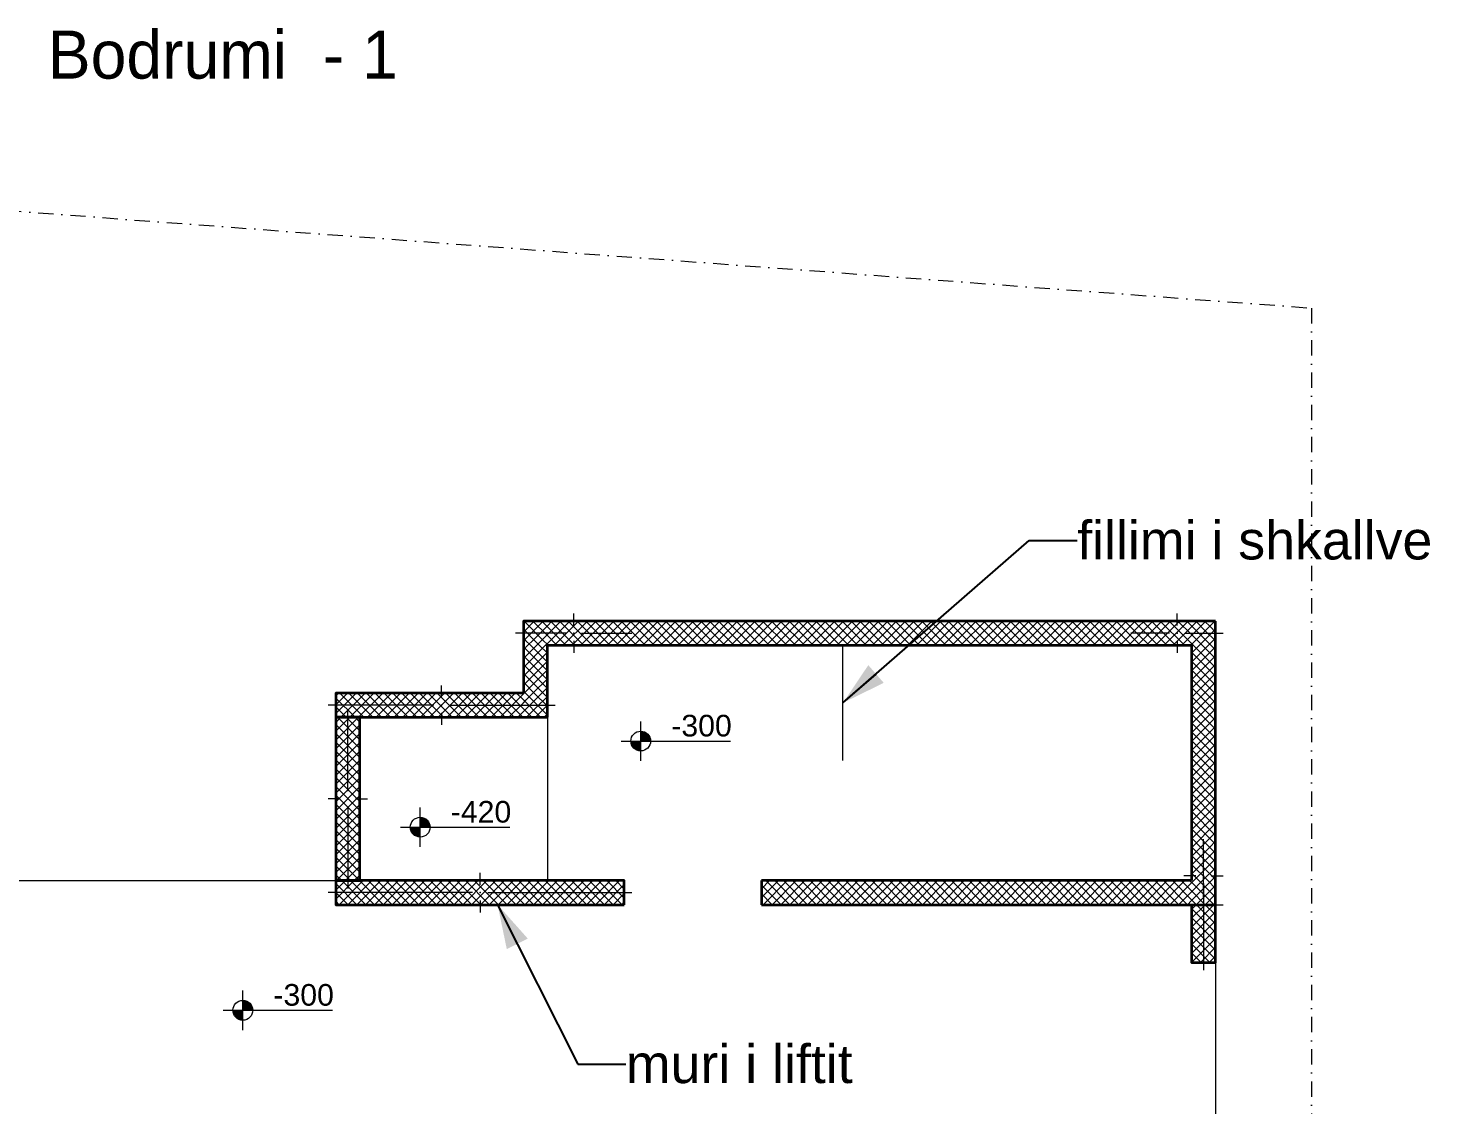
# Model space of a CAD drawing. Header units: millimetres. Extents: x -1862870 to -1834474, y -2748569 to -2679967.
# Drawn here: x -1851398 to -1836815, y -2691172 to -2679967 of the extents above; entities that cross this region are included whole.
import ezdxf

# ---------------------------------------------------------------- set-up
doc = ezdxf.new("R2010")
doc.units = ezdxf.units.MM
doc.header["$MEASUREMENT"] = 0
doc.linetypes.add('Dot & Dashed', pattern=[335.138881, 158.75, -88.194444, 0, -88.194437])
for name, color, linetype, lineweight in [('01. Tabela e dimensionimit_Pen_No__20', 1, 'Continuous', 0), ('A - Muret_Pen_No__101', 252, 'Continuous', 13), ('A - Muret_Pen_No__22', 8, 'Continuous', 35), ('A - Parcela_Pen_No__20', 1, 'Continuous', 0), ('A - Shtyllat_Pen_No__101', 252, 'Continuous', 13), ('A - Shtyllat_Pen_No__22', 8, 'Continuous', 35), ('Annotation - Label_Pen_No__2', 8, 'Continuous', 15), ('Annotation - Label_Pen_No__20', 1, 'Continuous', 0), ('Drawing & Figure_Pen_No__20', 1, 'Continuous', 0)]:
    doc.layers.add(name, color=color, linetype=linetype, lineweight=lineweight)
for name, color, linetype in [('A - Kuotat', 7, 'Continuous'), ('A - Muret', 7, 'Continuous'), ('A - Shtyllat', 7, 'Continuous')]:
    doc.layers.add(name, color=color, linetype=linetype)
doc.layers.add('A - Kuotat_Pen_No__176', color=7, linetype='Continuous', lineweight=15, true_color=0x93a0c6)
doc.layers.add('Drawing & Figure_Pen_No__81', color=7, linetype='Continuous', lineweight=20, true_color=0x6a6a6a)
doc.styles.add('GENERATED_STYLE_1', font='GOTHIC.TTF')
doc.styles.add('GENERATED_STYLE_2', font='arial.ttf')
doc.dimstyles.new('GENERATED_STYLE__1', dxfattribs={"dimtxt": 0.18, "dimasz": 456, "dimexe": 0.18, "dimexo": 0.0625, "dimgap": 0, "dimtad": 0, "dimtih": 1, "dimtoh": 1, "dimdec": 4, "dimzin": 0, "dimdsep": 46, "dimcen": 0.09, "dimadec": 0, "dimazin": 0, "dimtfac": 1, "dimtdec": 4, "dimtmove": 0, "dimatfit": 3, "dimldrblk": 'ARROWHEAD_5', "dimfxl": 0, "dimtolj": 1, "dimtzin": 0, "dimarcsym": 0})
pattern_1 = [(45, (-3432101.99, -2046631.03), (-45.961939, 45.961939), []), (135, (-3432101.99, -2046631.03), (45.961939, 45.961939), [])]

# ---------------------------------------------------------------- blocks, each defined once
blk = doc.blocks.new('Wall_1', base_point=(-1839046, -2686388))
at = {"layer": 'A - Muret_Pen_No__101', "linetype": 'Continuous', "lineweight": 13}
h = blk.add_hatch(dxfattribs=at)
h.set_pattern_fill('Concrete_Block', color=252, style=0, pattern_type=2)
h.set_pattern_definition(pattern_1)
h.paths.add_polyline_path([(-1839846, -2686138), (-1845196, -2686138), (-1845196, -2686388), (-1839846, -2686388)])
at = {"layer": 'A - Muret_Pen_No__22', "color": 8, "linetype": 'Continuous', "lineweight": 35, "flags": 128}
for points in [[(-1839846, -2686138), (-1845196, -2686138)], [(-1845196, -2686388), (-1839846, -2686388)]]:
    blk.add_lwpolyline(points, dxfattribs=at)
blk = doc.blocks.new('Wall_3', base_point=(-1843769, -2688838))
at = {"layer": 'A - Muret_Pen_No__101', "linetype": 'Continuous', "lineweight": 13}
h = blk.add_hatch(dxfattribs=at)
h.set_pattern_fill('Concrete_Block', color=252, style=0, pattern_type=2)
h.set_pattern_definition(pattern_1)
h.paths.add_polyline_path([(-1843769, -2689088), (-1839296, -2689088), (-1839296, -2688838), (-1843769, -2688838)])
at = {"layer": 'A - Muret_Pen_No__22', "color": 8, "linetype": 'Continuous', "lineweight": 35, "flags": 128}
for points in [[(-1839296, -2688838), (-1843769, -2688838)], [(-1843769, -2688838), (-1843769, -2689088)], [(-1843769, -2689088), (-1839296, -2689088)]]:
    blk.add_lwpolyline(points, dxfattribs=at)
blk = doc.blocks.new('Wall_4', base_point=(-1845996, -2687138))
at = {"layer": 'A - Muret_Pen_No__101', "linetype": 'Continuous', "lineweight": 13}
h = blk.add_hatch(dxfattribs=at)
h.set_pattern_fill('Concrete_Block', color=252, style=0, pattern_type=2)
h.set_pattern_definition(pattern_1)
h.paths.add_polyline_path([(-1846246, -2686338), (-1846246, -2686888), (-1845996, -2686888), (-1845996, -2686388), (-1846246, -2686388), (-1846246, -2686338)])
at = {"layer": 'A - Muret_Pen_No__22', "color": 8, "linetype": 'Continuous', "lineweight": 35, "flags": 128}
for points in [[(-1846246, -2686338), (-1846246, -2686338)], [(-1846246, -2686338), (-1846246, -2686888)], [(-1845996, -2686888), (-1845996, -2686388)]]:
    blk.add_lwpolyline(points, dxfattribs=at)
blk = doc.blocks.new('Wall_5', base_point=(-1839046, -2688488))
at = {"layer": 'A - Muret_Pen_No__101', "linetype": 'Continuous', "lineweight": 13}
h = blk.add_hatch(dxfattribs=at)
h.set_pattern_fill('Concrete_Block', color=252, style=0, pattern_type=2)
h.set_pattern_definition(pattern_1)
h.paths.add_polyline_path([(-1839296, -2686388), (-1839296, -2688488), (-1839046, -2688488), (-1839046, -2686388)])
at = {"layer": 'A - Muret_Pen_No__22', "color": 8, "linetype": 'Continuous', "lineweight": 35, "flags": 128}
for points in [[(-1839296, -2686388), (-1839296, -2688488)], [(-1839046, -2688488), (-1839046, -2686388)]]:
    blk.add_lwpolyline(points, dxfattribs=at)
blk = doc.blocks.new('Column_3', base_point=(-1839171, -2688788))
at = {"layer": 'A - Shtyllat_Pen_No__101', "linetype": 'Continuous', "lineweight": 13}
h = blk.add_hatch(dxfattribs=at)
h.set_pattern_fill('Concrete_Block', color=252, style=0, pattern_type=2)
h.set_pattern_definition(pattern_1)
h.paths.add_polyline_path([(-1839296, -2688488), (-1839296, -2688838), (-1839046, -2688838), (-1839046, -2688488)])
h = blk.add_hatch(dxfattribs=at)
h.set_pattern_fill('Concrete_Block', color=252, style=0, pattern_type=2)
h.set_pattern_definition(pattern_1)
h.paths.add_polyline_path([(-1839046, -2688838), (-1839296, -2688838), (-1839296, -2689088), (-1839046, -2689088)])
at = {"layer": 'A - Shtyllat_Pen_No__101', "color": 252, "linetype": 'Continuous', "lineweight": 13}
for p, q in [((-1839171, -2688708), (-1839171, -2688408)), ((-1839251, -2688788), (-1839376, -2688788)), ((-1839091, -2688788), (-1838966, -2688788)), ((-1839171, -2688868), (-1839171, -2689168))]:
    blk.add_line(p, q, dxfattribs=at)
blk.add_point((-1839171, -2688788), dxfattribs=at)
at = {"layer": 'A - Shtyllat_Pen_No__22', "color": 8, "linetype": 'Continuous', "lineweight": 35, "flags": 128}
for points in [[(-1839296, -2688488), (-1839296, -2688838)], [(-1839046, -2688838), (-1839046, -2688488)], [(-1839296, -2689088), (-1839046, -2689088), (-1839046, -2688838)]]:
    blk.add_lwpolyline(points, dxfattribs=at)
blk = doc.blocks.new('Column_12', base_point=(-1839446, -2686263))
at = {"layer": 'A - Shtyllat_Pen_No__101', "linetype": 'Continuous', "lineweight": 13}
h = blk.add_hatch(dxfattribs=at)
h.set_pattern_fill('Concrete_Block', color=252, style=0, pattern_type=2)
h.set_pattern_definition(pattern_1)
h.paths.add_polyline_path([(-1839296, -2686138), (-1839846, -2686138), (-1839846, -2686388), (-1839296, -2686388)])
h = blk.add_hatch(dxfattribs=at)
h.set_pattern_fill('Concrete_Block', color=252, style=0, pattern_type=2)
h.set_pattern_definition(pattern_1)
h.paths.add_polyline_path([(-1839296, -2686388), (-1839046, -2686388), (-1839046, -2686138)])
h = blk.add_hatch(dxfattribs=at)
h.set_pattern_fill('Concrete_Block', color=252, style=0, pattern_type=2)
h.set_pattern_definition(pattern_1)
h.paths.add_polyline_path([(-1839046, -2686138), (-1839296, -2686138), (-1839296, -2686388)])
at = {"layer": 'A - Shtyllat_Pen_No__101', "color": 252, "linetype": 'Continuous', "lineweight": 13}
for p, q in [((-1839446, -2686183), (-1839446, -2686058)), ((-1839526, -2686263), (-1839926, -2686263)), ((-1839446, -2686343), (-1839446, -2686468)), ((-1839366, -2686263), (-1838966, -2686263))]:
    blk.add_line(p, q, dxfattribs=at)
blk.add_point((-1839446, -2686263), dxfattribs=at)
at = {"layer": 'A - Shtyllat_Pen_No__22', "color": 8, "linetype": 'Continuous', "lineweight": 35, "flags": 128}
for points in [[(-1839296, -2686138), (-1839846, -2686138)], [(-1839046, -2686138), (-1839296, -2686138)], [(-1839046, -2686388), (-1839046, -2686138)], [(-1839846, -2686388), (-1839296, -2686388)]]:
    blk.add_lwpolyline(points, dxfattribs=at)
blk = doc.blocks.new('Column_13', base_point=(-1846696, -2688963))
at = {"layer": 'A - Shtyllat_Pen_No__101', "linetype": 'Continuous', "lineweight": 13}
h = blk.add_hatch(dxfattribs=at)
h.set_pattern_fill('Concrete_Block', color=252, style=0, pattern_type=2)
h.set_pattern_definition(pattern_1)
h.paths.add_polyline_path([(-1845196, -2689088), (-1845196, -2688838), (-1848196, -2688838), (-1848196, -2689088)])
at = {"layer": 'A - Shtyllat_Pen_No__101', "color": 252, "linetype": 'Continuous', "lineweight": 13}
for p, q in [((-1846696, -2688883), (-1846696, -2688758)), ((-1846776, -2688963), (-1848276, -2688963)), ((-1846616, -2688963), (-1845116, -2688963)), ((-1846696, -2689043), (-1846696, -2689168))]:
    blk.add_line(p, q, dxfattribs=at)
blk.add_point((-1846696, -2688963), dxfattribs=at)
at = {"layer": 'A - Shtyllat_Pen_No__22', "color": 8, "linetype": 'Continuous', "lineweight": 35, "flags": 128}
blk.add_lwpolyline([(-1845196, -2689088), (-1845196, -2688838), (-1848196, -2688838), (-1848196, -2689088)], close=True, dxfattribs=at)
blk = doc.blocks.new('Column_14', base_point=(-1847096, -2687013))
at = {"layer": 'A - Shtyllat_Pen_No__101', "linetype": 'Continuous', "lineweight": 13}
h = blk.add_hatch(dxfattribs=at)
h.set_pattern_fill('Concrete_Block', color=252, style=0, pattern_type=2)
h.set_pattern_definition(pattern_1)
h.paths.add_polyline_path([(-1848196, -2687138), (-1846246, -2687138), (-1846246, -2686938), (-1846246, -2686888), (-1848196, -2686888)])
h = blk.add_hatch(dxfattribs=at)
h.set_pattern_fill('Concrete_Block', color=252, style=0, pattern_type=2)
h.set_pattern_definition(pattern_1)
h.paths.add_polyline_path([(-1846246, -2686888), (-1846246, -2686938), (-1845996, -2687138), (-1845996, -2686888)])
h = blk.add_hatch(dxfattribs=at)
h.set_pattern_fill('Concrete_Block', color=252, style=0, pattern_type=2)
h.set_pattern_definition(pattern_1)
h.paths.add_polyline_path([(-1845996, -2687138), (-1846246, -2686938), (-1846246, -2687138)])
at = {"layer": 'A - Shtyllat_Pen_No__101', "color": 252, "linetype": 'Continuous', "lineweight": 13}
for p, q in [((-1847096, -2686933), (-1847096, -2686808)), ((-1847176, -2687013), (-1848276, -2687013)), ((-1847016, -2687013), (-1845916, -2687013)), ((-1847096, -2687093), (-1847096, -2687218))]:
    blk.add_line(p, q, dxfattribs=at)
blk.add_point((-1847096, -2687013), dxfattribs=at)
at = {"layer": 'A - Shtyllat_Pen_No__22', "color": 8, "linetype": 'Continuous', "lineweight": 35, "flags": 128}
for points in [[(-1846246, -2686888), (-1848196, -2686888), (-1848196, -2687138), (-1846246, -2687138)], [(-1845996, -2687138), (-1845996, -2686888)], [(-1846246, -2687138), (-1845996, -2687138)]]:
    blk.add_lwpolyline(points, dxfattribs=at)
blk = doc.blocks.new('Column_15', base_point=(-1848071, -2687988))
at = {"layer": 'A - Shtyllat_Pen_No__101', "linetype": 'Continuous', "lineweight": 13}
h = blk.add_hatch(dxfattribs=at)
h.set_pattern_fill('Concrete_Block', color=252, style=0, pattern_type=2)
h.set_pattern_definition(pattern_1)
h.paths.add_polyline_path([(-1847946, -2687138), (-1848196, -2687138), (-1848196, -2688838), (-1847946, -2688838)])
at = {"layer": 'A - Shtyllat_Pen_No__101', "color": 252, "linetype": 'Continuous', "lineweight": 13}
for p, q in [((-1848071, -2687908), (-1848071, -2687058)), ((-1848151, -2687988), (-1848276, -2687988)), ((-1848071, -2688068), (-1848071, -2688918)), ((-1847991, -2687988), (-1847866, -2687988))]:
    blk.add_line(p, q, dxfattribs=at)
blk.add_point((-1848071, -2687988), dxfattribs=at)
at = {"layer": 'A - Shtyllat_Pen_No__22', "color": 8, "linetype": 'Continuous', "lineweight": 35, "flags": 128}
blk.add_lwpolyline([(-1847946, -2687138), (-1848196, -2687138), (-1848196, -2688838), (-1847946, -2688838)], close=True, dxfattribs=at)
blk = doc.blocks.new('Column_17', base_point=(-1845721, -2686263))
at = {"layer": 'A - Shtyllat_Pen_No__101', "linetype": 'Continuous', "lineweight": 13}
h = blk.add_hatch(dxfattribs=at)
h.set_pattern_fill('Concrete_Block', color=252, style=0, pattern_type=2)
h.set_pattern_definition(pattern_1)
h.paths.add_polyline_path([(-1846246, -2686338), (-1845996, -2686338), (-1845996, -2686138), (-1846246, -2686138)])
h = blk.add_hatch(dxfattribs=at)
h.set_pattern_fill('Concrete_Block', color=252, style=0, pattern_type=2)
h.set_pattern_definition(pattern_1)
h.paths.add_polyline_path([(-1845996, -2686388), (-1845196, -2686388), (-1845196, -2686138), (-1845996, -2686138), (-1845996, -2686338)])
h = blk.add_hatch(dxfattribs=at)
h.set_pattern_fill('Concrete_Block', color=252, style=0, pattern_type=2)
h.set_pattern_definition(pattern_1)
h.paths.add_polyline_path([(-1846246, -2686338), (-1846246, -2686388), (-1845996, -2686388), (-1845996, -2686338)])
at = {"layer": 'A - Shtyllat_Pen_No__101', "color": 252, "linetype": 'Continuous', "lineweight": 13}
for p, q in [((-1845721, -2686183), (-1845721, -2686058)), ((-1845801, -2686263), (-1846326, -2686263)), ((-1845721, -2686343), (-1845721, -2686468)), ((-1845641, -2686263), (-1845116, -2686263))]:
    blk.add_line(p, q, dxfattribs=at)
blk.add_point((-1845721, -2686263), dxfattribs=at)
at = {"layer": 'A - Shtyllat_Pen_No__22', "color": 8, "linetype": 'Continuous', "lineweight": 35, "flags": 128}
for points in [[(-1845996, -2686138), (-1846246, -2686138), (-1846246, -2686338)], [(-1845196, -2686138), (-1845996, -2686138)], [(-1845996, -2686388), (-1845196, -2686388)]]:
    blk.add_lwpolyline(points, dxfattribs=at)
blk = doc.blocks.new('Column_23', base_point=(-1839171, -2689088))
at = {"layer": 'A - Shtyllat_Pen_No__101', "linetype": 'Continuous', "lineweight": 13}
h = blk.add_hatch(dxfattribs=at)
h.set_pattern_fill('Concrete_Block', color=252, style=0, pattern_type=2)
h.set_pattern_definition(pattern_1)
h.paths.add_polyline_path([(-1839296, -2688488), (-1839296, -2688838), (-1839046, -2688838), (-1839046, -2688488)])
h = blk.add_hatch(dxfattribs=at)
h.set_pattern_fill('Concrete_Block', color=252, style=0, pattern_type=2)
h.set_pattern_definition(pattern_1)
h.paths.add_polyline_path([(-1839046, -2688838), (-1839296, -2688838), (-1839296, -2689088), (-1839046, -2689088)])
h = blk.add_hatch(dxfattribs=at)
h.set_pattern_fill('Concrete_Block', color=252, style=0, pattern_type=2)
h.set_pattern_definition(pattern_1)
h.paths.add_polyline_path([(-1839296, -2689088), (-1839296, -2689688), (-1839046, -2689688), (-1839046, -2689088)])
at = {"layer": 'A - Shtyllat_Pen_No__101', "color": 252, "linetype": 'Continuous', "lineweight": 13}
for p, q in [((-1839171, -2689008), (-1839171, -2688408)), ((-1839251, -2689088), (-1839376, -2689088)), ((-1839091, -2689088), (-1838966, -2689088)), ((-1839171, -2689168), (-1839171, -2689768))]:
    blk.add_line(p, q, dxfattribs=at)
blk.add_point((-1839171, -2689088), dxfattribs=at)
at = {"layer": 'A - Shtyllat_Pen_No__22', "color": 8, "linetype": 'Continuous', "lineweight": 35, "flags": 128}
for points in [[(-1839296, -2688488), (-1839296, -2688838)], [(-1839046, -2688838), (-1839046, -2688488)], [(-1839046, -2689088), (-1839046, -2688838)], [(-1839296, -2689088), (-1839296, -2689688), (-1839046, -2689688), (-1839046, -2689088)]]:
    blk.add_lwpolyline(points, dxfattribs=at)
blk = doc.blocks.new('Column_35', base_point=(-1839171, -2688788))
at = {"layer": 'A - Shtyllat_Pen_No__101', "linetype": 'Continuous', "lineweight": 13}
h = blk.add_hatch(dxfattribs=at)
h.set_pattern_fill('Concrete_Block', color=252, style=0, pattern_type=2)
h.set_pattern_definition(pattern_1)
h.paths.add_polyline_path([(-1839296, -2688488), (-1839296, -2688838), (-1839046, -2688838), (-1839046, -2688488)])
h = blk.add_hatch(dxfattribs=at)
h.set_pattern_fill('Concrete_Block', color=252, style=0, pattern_type=2)
h.set_pattern_definition(pattern_1)
h.paths.add_polyline_path([(-1839046, -2688838), (-1839296, -2688838), (-1839296, -2689088), (-1839046, -2689088)])
at = {"layer": 'A - Shtyllat_Pen_No__101', "color": 252, "linetype": 'Continuous', "lineweight": 13}
for p, q in [((-1839171, -2688708), (-1839171, -2688408)), ((-1839251, -2688788), (-1839376, -2688788)), ((-1839091, -2688788), (-1838966, -2688788)), ((-1839171, -2688868), (-1839171, -2689168))]:
    blk.add_line(p, q, dxfattribs=at)
blk.add_point((-1839171, -2688788), dxfattribs=at)
at = {"layer": 'A - Shtyllat_Pen_No__22', "color": 8, "linetype": 'Continuous', "lineweight": 35, "flags": 128}
for points in [[(-1839296, -2688488), (-1839296, -2688838)], [(-1839046, -2688838), (-1839046, -2688488)], [(-1839296, -2689088), (-1839046, -2689088), (-1839046, -2688838)]]:
    blk.add_lwpolyline(points, dxfattribs=at)
blk = doc.blocks.new('Column_44', base_point=(-1839446, -2686263))
at = {"layer": 'A - Shtyllat_Pen_No__101', "linetype": 'Continuous', "lineweight": 13}
h = blk.add_hatch(dxfattribs=at)
h.set_pattern_fill('Concrete_Block', color=252, style=0, pattern_type=2)
h.set_pattern_definition(pattern_1)
h.paths.add_polyline_path([(-1839846, -2686138), (-1839846, -2686388), (-1839296, -2686388), (-1839296, -2686138)])
h = blk.add_hatch(dxfattribs=at)
h.set_pattern_fill('Concrete_Block', color=252, style=0, pattern_type=2)
h.set_pattern_definition(pattern_1)
h.paths.add_polyline_path([(-1839296, -2686388), (-1839046, -2686138), (-1839296, -2686138)])
h = blk.add_hatch(dxfattribs=at)
h.set_pattern_fill('Concrete_Block', color=252, style=0, pattern_type=2)
h.set_pattern_definition(pattern_1)
h.paths.add_polyline_path([(-1839296, -2686388), (-1839046, -2686388), (-1839046, -2686138)])
at = {"layer": 'A - Shtyllat_Pen_No__101', "color": 252, "linetype": 'Continuous', "lineweight": 13}
for p, q in [((-1839446, -2686183), (-1839446, -2686058)), ((-1839526, -2686263), (-1839926, -2686263)), ((-1839446, -2686343), (-1839446, -2686468)), ((-1839366, -2686263), (-1838966, -2686263))]:
    blk.add_line(p, q, dxfattribs=at)
blk.add_point((-1839446, -2686263), dxfattribs=at)
at = {"layer": 'A - Shtyllat_Pen_No__22', "color": 8, "linetype": 'Continuous', "lineweight": 35, "flags": 128}
for points in [[(-1839296, -2686138), (-1839846, -2686138)], [(-1839046, -2686138), (-1839296, -2686138)], [(-1839046, -2686388), (-1839046, -2686138)], [(-1839846, -2686388), (-1839296, -2686388)]]:
    blk.add_lwpolyline(points, dxfattribs=at)
blk = doc.blocks.new('Column_45', base_point=(-1846696, -2688963))
at = {"layer": 'A - Shtyllat_Pen_No__101', "linetype": 'Continuous', "lineweight": 13}
h = blk.add_hatch(dxfattribs=at)
h.set_pattern_fill('Concrete_Block', color=252, style=0, pattern_type=2)
h.set_pattern_definition(pattern_1)
h.paths.add_polyline_path([(-1845196, -2689088), (-1845196, -2688838), (-1848196, -2688838), (-1848196, -2689088)])
at = {"layer": 'A - Shtyllat_Pen_No__101', "color": 252, "linetype": 'Continuous', "lineweight": 13}
for p, q in [((-1846696, -2688883), (-1846696, -2688758)), ((-1846776, -2688963), (-1848276, -2688963)), ((-1846616, -2688963), (-1845116, -2688963)), ((-1846696, -2689043), (-1846696, -2689168))]:
    blk.add_line(p, q, dxfattribs=at)
blk.add_point((-1846696, -2688963), dxfattribs=at)
at = {"layer": 'A - Shtyllat_Pen_No__22', "color": 8, "linetype": 'Continuous', "lineweight": 35, "flags": 128}
blk.add_lwpolyline([(-1845196, -2689088), (-1845196, -2688838), (-1848196, -2688838), (-1848196, -2689088)], close=True, dxfattribs=at)
blk = doc.blocks.new('Column_46', base_point=(-1847096, -2687013))
at = {"layer": 'A - Shtyllat_Pen_No__101', "linetype": 'Continuous', "lineweight": 13}
h = blk.add_hatch(dxfattribs=at)
h.set_pattern_fill('Concrete_Block', color=252, style=0, pattern_type=2)
h.set_pattern_definition(pattern_1)
h.paths.add_polyline_path([(-1848196, -2686888), (-1848196, -2687138), (-1846246, -2687138), (-1846246, -2686938), (-1846246, -2686888)])
h = blk.add_hatch(dxfattribs=at)
h.set_pattern_fill('Concrete_Block', color=252, style=0, pattern_type=2)
h.set_pattern_definition(pattern_1)
h.paths.add_polyline_path([(-1845996, -2686888), (-1846246, -2686888), (-1846246, -2686938), (-1845996, -2687138)])
h = blk.add_hatch(dxfattribs=at)
h.set_pattern_fill('Concrete_Block', color=252, style=0, pattern_type=2)
h.set_pattern_definition(pattern_1)
h.paths.add_polyline_path([(-1845996, -2687138), (-1846246, -2686938), (-1846246, -2687138)])
at = {"layer": 'A - Shtyllat_Pen_No__101', "color": 252, "linetype": 'Continuous', "lineweight": 13}
for p, q in [((-1847096, -2686933), (-1847096, -2686808)), ((-1847176, -2687013), (-1848276, -2687013)), ((-1847016, -2687013), (-1845916, -2687013)), ((-1847096, -2687093), (-1847096, -2687218))]:
    blk.add_line(p, q, dxfattribs=at)
blk.add_point((-1847096, -2687013), dxfattribs=at)
at = {"layer": 'A - Shtyllat_Pen_No__22', "color": 8, "linetype": 'Continuous', "lineweight": 35, "flags": 128}
for points in [[(-1846246, -2686888), (-1848196, -2686888), (-1848196, -2687138), (-1846246, -2687138)], [(-1845996, -2687138), (-1845996, -2686888)], [(-1846246, -2687138), (-1845996, -2687138)]]:
    blk.add_lwpolyline(points, dxfattribs=at)
blk = doc.blocks.new('Column_47', base_point=(-1848071, -2687988))
at = {"layer": 'A - Shtyllat_Pen_No__101', "linetype": 'Continuous', "lineweight": 13}
h = blk.add_hatch(dxfattribs=at)
h.set_pattern_fill('Concrete_Block', color=252, style=0, pattern_type=2)
h.set_pattern_definition(pattern_1)
h.paths.add_polyline_path([(-1847946, -2687138), (-1848196, -2687138), (-1848196, -2688838), (-1847946, -2688838)])
at = {"layer": 'A - Shtyllat_Pen_No__101', "color": 252, "linetype": 'Continuous', "lineweight": 13}
for p, q in [((-1848071, -2687908), (-1848071, -2687058)), ((-1848151, -2687988), (-1848276, -2687988)), ((-1848071, -2688068), (-1848071, -2688918)), ((-1847991, -2687988), (-1847866, -2687988))]:
    blk.add_line(p, q, dxfattribs=at)
blk.add_point((-1848071, -2687988), dxfattribs=at)
at = {"layer": 'A - Shtyllat_Pen_No__22', "color": 8, "linetype": 'Continuous', "lineweight": 35, "flags": 128}
blk.add_lwpolyline([(-1847946, -2687138), (-1848196, -2687138), (-1848196, -2688838), (-1847946, -2688838)], close=True, dxfattribs=at)
blk = doc.blocks.new('Column_48', base_point=(-1845721, -2686263))
at = {"layer": 'A - Shtyllat_Pen_No__101', "linetype": 'Continuous', "lineweight": 13}
h = blk.add_hatch(dxfattribs=at)
h.set_pattern_fill('Concrete_Block', color=252, style=0, pattern_type=2)
h.set_pattern_definition(pattern_1)
h.paths.add_polyline_path([(-1846246, -2686338), (-1845996, -2686338), (-1845996, -2686138), (-1846246, -2686138)])
h = blk.add_hatch(dxfattribs=at)
h.set_pattern_fill('Concrete_Block', color=252, style=0, pattern_type=2)
h.set_pattern_definition(pattern_1)
h.paths.add_polyline_path([(-1845996, -2686388), (-1845196, -2686388), (-1845196, -2686138), (-1845996, -2686138), (-1845996, -2686338)])
h = blk.add_hatch(dxfattribs=at)
h.set_pattern_fill('Concrete_Block', color=252, style=0, pattern_type=2)
h.set_pattern_definition(pattern_1)
h.paths.add_polyline_path([(-1846246, -2686338), (-1846246, -2686388), (-1845996, -2686388), (-1845996, -2686338)])
at = {"layer": 'A - Shtyllat_Pen_No__101', "color": 252, "linetype": 'Continuous', "lineweight": 13}
for p, q in [((-1845721, -2686183), (-1845721, -2686058)), ((-1845801, -2686263), (-1846326, -2686263)), ((-1845721, -2686343), (-1845721, -2686468)), ((-1845641, -2686263), (-1845116, -2686263))]:
    blk.add_line(p, q, dxfattribs=at)
blk.add_point((-1845721, -2686263), dxfattribs=at)
at = {"layer": 'A - Shtyllat_Pen_No__22', "color": 8, "linetype": 'Continuous', "lineweight": 35, "flags": 128}
for points in [[(-1845996, -2686138), (-1846246, -2686138), (-1846246, -2686338)], [(-1845196, -2686138), (-1845996, -2686138)], [(-1845996, -2686388), (-1845196, -2686388)]]:
    blk.add_lwpolyline(points, dxfattribs=at)
blk = doc.blocks.new('Column_52', base_point=(-1839171, -2689088))
at = {"layer": 'A - Shtyllat_Pen_No__101', "linetype": 'Continuous', "lineweight": 13}
h = blk.add_hatch(dxfattribs=at)
h.set_pattern_fill('Concrete_Block', color=252, style=0, pattern_type=2)
h.set_pattern_definition(pattern_1)
h.paths.add_polyline_path([(-1839296, -2688488), (-1839296, -2688838), (-1839046, -2688838), (-1839046, -2688488)])
h = blk.add_hatch(dxfattribs=at)
h.set_pattern_fill('Concrete_Block', color=252, style=0, pattern_type=2)
h.set_pattern_definition(pattern_1)
h.paths.add_polyline_path([(-1839046, -2688838), (-1839296, -2688838), (-1839296, -2689088), (-1839046, -2689088)])
h = blk.add_hatch(dxfattribs=at)
h.set_pattern_fill('Concrete_Block', color=252, style=0, pattern_type=2)
h.set_pattern_definition(pattern_1)
h.paths.add_polyline_path([(-1839296, -2689088), (-1839296, -2689688), (-1839046, -2689688), (-1839046, -2689088)])
at = {"layer": 'A - Shtyllat_Pen_No__101', "color": 252, "linetype": 'Continuous', "lineweight": 13}
for p, q in [((-1839171, -2689008), (-1839171, -2688408)), ((-1839251, -2689088), (-1839376, -2689088)), ((-1839091, -2689088), (-1838966, -2689088)), ((-1839171, -2689168), (-1839171, -2689768))]:
    blk.add_line(p, q, dxfattribs=at)
blk.add_point((-1839171, -2689088), dxfattribs=at)
at = {"layer": 'A - Shtyllat_Pen_No__22', "color": 8, "linetype": 'Continuous', "lineweight": 35, "flags": 128}
for points in [[(-1839296, -2688488), (-1839296, -2688838)], [(-1839046, -2688838), (-1839046, -2688488)], [(-1839046, -2689088), (-1839046, -2688838)], [(-1839296, -2689088), (-1839296, -2689688), (-1839046, -2689688), (-1839046, -2689088)]]:
    blk.add_lwpolyline(points, dxfattribs=at)
blk = doc.blocks.new('Column_63', base_point=(-1839171, -2688788))
at = {"layer": 'A - Shtyllat_Pen_No__101', "linetype": 'Continuous', "lineweight": 13}
h = blk.add_hatch(dxfattribs=at)
h.set_pattern_fill('Concrete_Block', color=252, style=0, pattern_type=2)
h.set_pattern_definition(pattern_1)
h.paths.add_polyline_path([(-1839296, -2688488), (-1839296, -2688838), (-1839046, -2688838), (-1839046, -2688488)])
h = blk.add_hatch(dxfattribs=at)
h.set_pattern_fill('Concrete_Block', color=252, style=0, pattern_type=2)
h.set_pattern_definition(pattern_1)
h.paths.add_polyline_path([(-1839046, -2688838), (-1839296, -2688838), (-1839296, -2689088), (-1839046, -2689088)])
at = {"layer": 'A - Shtyllat_Pen_No__101', "color": 252, "linetype": 'Continuous', "lineweight": 13}
for p, q in [((-1839171, -2688708), (-1839171, -2688408)), ((-1839251, -2688788), (-1839376, -2688788)), ((-1839091, -2688788), (-1838966, -2688788)), ((-1839171, -2688868), (-1839171, -2689168))]:
    blk.add_line(p, q, dxfattribs=at)
blk.add_point((-1839171, -2688788), dxfattribs=at)
at = {"layer": 'A - Shtyllat_Pen_No__22', "color": 8, "linetype": 'Continuous', "lineweight": 35, "flags": 128}
for points in [[(-1839296, -2688488), (-1839296, -2688838)], [(-1839046, -2688838), (-1839046, -2688488)], [(-1839296, -2689088), (-1839046, -2689088), (-1839046, -2688838)]]:
    blk.add_lwpolyline(points, dxfattribs=at)
blk = doc.blocks.new('Column_68', base_point=(-1839446, -2686263))
at = {"layer": 'A - Shtyllat_Pen_No__101', "linetype": 'Continuous', "lineweight": 13}
h = blk.add_hatch(dxfattribs=at)
h.set_pattern_fill('Concrete_Block', color=252, style=0, pattern_type=2)
h.set_pattern_definition(pattern_1)
h.paths.add_polyline_path([(-1839846, -2686138), (-1839846, -2686388), (-1839296, -2686388), (-1839296, -2686138)])
h = blk.add_hatch(dxfattribs=at)
h.set_pattern_fill('Concrete_Block', color=252, style=0, pattern_type=2)
h.set_pattern_definition(pattern_1)
h.paths.add_polyline_path([(-1839296, -2686388), (-1839046, -2686138), (-1839296, -2686138)])
h = blk.add_hatch(dxfattribs=at)
h.set_pattern_fill('Concrete_Block', color=252, style=0, pattern_type=2)
h.set_pattern_definition(pattern_1)
h.paths.add_polyline_path([(-1839296, -2686388), (-1839046, -2686388), (-1839046, -2686138)])
at = {"layer": 'A - Shtyllat_Pen_No__101', "color": 252, "linetype": 'Continuous', "lineweight": 13}
for p, q in [((-1839446, -2686183), (-1839446, -2686058)), ((-1839526, -2686263), (-1839926, -2686263)), ((-1839446, -2686343), (-1839446, -2686468)), ((-1839366, -2686263), (-1838966, -2686263))]:
    blk.add_line(p, q, dxfattribs=at)
blk.add_point((-1839446, -2686263), dxfattribs=at)
at = {"layer": 'A - Shtyllat_Pen_No__22', "color": 8, "linetype": 'Continuous', "lineweight": 35, "flags": 128}
for points in [[(-1839296, -2686138), (-1839846, -2686138)], [(-1839046, -2686138), (-1839296, -2686138)], [(-1839046, -2686388), (-1839046, -2686138)], [(-1839846, -2686388), (-1839296, -2686388)]]:
    blk.add_lwpolyline(points, dxfattribs=at)
blk = doc.blocks.new('Column_69', base_point=(-1846696, -2688963))
at = {"layer": 'A - Shtyllat_Pen_No__101', "linetype": 'Continuous', "lineweight": 13}
h = blk.add_hatch(dxfattribs=at)
h.set_pattern_fill('Concrete_Block', color=252, style=0, pattern_type=2)
h.set_pattern_definition(pattern_1)
h.paths.add_polyline_path([(-1845196, -2689088), (-1845196, -2688838), (-1848196, -2688838), (-1848196, -2689088)])
at = {"layer": 'A - Shtyllat_Pen_No__101', "color": 252, "linetype": 'Continuous', "lineweight": 13}
for p, q in [((-1846696, -2688883), (-1846696, -2688758)), ((-1846776, -2688963), (-1848276, -2688963)), ((-1846616, -2688963), (-1845116, -2688963)), ((-1846696, -2689043), (-1846696, -2689168))]:
    blk.add_line(p, q, dxfattribs=at)
blk.add_point((-1846696, -2688963), dxfattribs=at)
at = {"layer": 'A - Shtyllat_Pen_No__22', "color": 8, "linetype": 'Continuous', "lineweight": 35, "flags": 128}
blk.add_lwpolyline([(-1845196, -2689088), (-1845196, -2688838), (-1848196, -2688838), (-1848196, -2689088)], close=True, dxfattribs=at)
blk = doc.blocks.new('Column_70', base_point=(-1847096, -2687013))
at = {"layer": 'A - Shtyllat_Pen_No__101', "linetype": 'Continuous', "lineweight": 13}
h = blk.add_hatch(dxfattribs=at)
h.set_pattern_fill('Concrete_Block', color=252, style=0, pattern_type=2)
h.set_pattern_definition(pattern_1)
h.paths.add_polyline_path([(-1848196, -2686888), (-1848196, -2687138), (-1846246, -2687138), (-1846246, -2686938), (-1846246, -2686888)])
h = blk.add_hatch(dxfattribs=at)
h.set_pattern_fill('Concrete_Block', color=252, style=0, pattern_type=2)
h.set_pattern_definition(pattern_1)
h.paths.add_polyline_path([(-1845996, -2686888), (-1846246, -2686888), (-1846246, -2686938), (-1845996, -2687138)])
h = blk.add_hatch(dxfattribs=at)
h.set_pattern_fill('Concrete_Block', color=252, style=0, pattern_type=2)
h.set_pattern_definition(pattern_1)
h.paths.add_polyline_path([(-1845996, -2687138), (-1846246, -2686938), (-1846246, -2687138)])
at = {"layer": 'A - Shtyllat_Pen_No__101', "color": 252, "linetype": 'Continuous', "lineweight": 13}
for p, q in [((-1847096, -2686933), (-1847096, -2686808)), ((-1847176, -2687013), (-1848276, -2687013)), ((-1847016, -2687013), (-1845916, -2687013)), ((-1847096, -2687093), (-1847096, -2687218))]:
    blk.add_line(p, q, dxfattribs=at)
blk.add_point((-1847096, -2687013), dxfattribs=at)
at = {"layer": 'A - Shtyllat_Pen_No__22', "color": 8, "linetype": 'Continuous', "lineweight": 35, "flags": 128}
for points in [[(-1846246, -2686888), (-1848196, -2686888), (-1848196, -2687138), (-1846246, -2687138)], [(-1845996, -2687138), (-1845996, -2686888)], [(-1846246, -2687138), (-1845996, -2687138)]]:
    blk.add_lwpolyline(points, dxfattribs=at)
blk = doc.blocks.new('Column_71', base_point=(-1848071, -2687988))
at = {"layer": 'A - Shtyllat_Pen_No__101', "linetype": 'Continuous', "lineweight": 13}
h = blk.add_hatch(dxfattribs=at)
h.set_pattern_fill('Concrete_Block', color=252, style=0, pattern_type=2)
h.set_pattern_definition(pattern_1)
h.paths.add_polyline_path([(-1847946, -2687138), (-1848196, -2687138), (-1848196, -2688838), (-1847946, -2688838)])
at = {"layer": 'A - Shtyllat_Pen_No__101', "color": 252, "linetype": 'Continuous', "lineweight": 13}
for p, q in [((-1848071, -2687908), (-1848071, -2687058)), ((-1848151, -2687988), (-1848276, -2687988)), ((-1848071, -2688068), (-1848071, -2688918)), ((-1847991, -2687988), (-1847866, -2687988))]:
    blk.add_line(p, q, dxfattribs=at)
blk.add_point((-1848071, -2687988), dxfattribs=at)
at = {"layer": 'A - Shtyllat_Pen_No__22', "color": 8, "linetype": 'Continuous', "lineweight": 35, "flags": 128}
blk.add_lwpolyline([(-1847946, -2687138), (-1848196, -2687138), (-1848196, -2688838), (-1847946, -2688838)], close=True, dxfattribs=at)
blk = doc.blocks.new('Column_72', base_point=(-1845721, -2686263))
at = {"layer": 'A - Shtyllat_Pen_No__101', "linetype": 'Continuous', "lineweight": 13}
h = blk.add_hatch(dxfattribs=at)
h.set_pattern_fill('Concrete_Block', color=252, style=0, pattern_type=2)
h.set_pattern_definition(pattern_1)
h.paths.add_polyline_path([(-1846246, -2686138), (-1846246, -2686338), (-1845996, -2686338), (-1845996, -2686138)])
h = blk.add_hatch(dxfattribs=at)
h.set_pattern_fill('Concrete_Block', color=252, style=0, pattern_type=2)
h.set_pattern_definition(pattern_1)
h.paths.add_polyline_path([(-1845996, -2686338), (-1845996, -2686388), (-1845196, -2686388), (-1845196, -2686138), (-1845996, -2686138)])
h = blk.add_hatch(dxfattribs=at)
h.set_pattern_fill('Concrete_Block', color=252, style=0, pattern_type=2)
h.set_pattern_definition(pattern_1)
h.paths.add_polyline_path([(-1845996, -2686338), (-1846246, -2686338), (-1846246, -2686388), (-1845996, -2686388)])
at = {"layer": 'A - Shtyllat_Pen_No__101', "color": 252, "linetype": 'Continuous', "lineweight": 13}
for p, q in [((-1845721, -2686183), (-1845721, -2686058)), ((-1845801, -2686263), (-1846326, -2686263)), ((-1845721, -2686343), (-1845721, -2686468)), ((-1845641, -2686263), (-1845116, -2686263))]:
    blk.add_line(p, q, dxfattribs=at)
blk.add_point((-1845721, -2686263), dxfattribs=at)
at = {"layer": 'A - Shtyllat_Pen_No__22', "color": 8, "linetype": 'Continuous', "lineweight": 35, "flags": 128}
for points in [[(-1845996, -2686138), (-1846246, -2686138), (-1846246, -2686338)], [(-1845196, -2686138), (-1845996, -2686138)], [(-1845996, -2686388), (-1845196, -2686388)]]:
    blk.add_lwpolyline(points, dxfattribs=at)
blk = doc.blocks.new('Column_75', base_point=(-1839171, -2689088))
at = {"layer": 'A - Shtyllat_Pen_No__101', "linetype": 'Continuous', "lineweight": 13}
h = blk.add_hatch(dxfattribs=at)
h.set_pattern_fill('Concrete_Block', color=252, style=0, pattern_type=2)
h.set_pattern_definition(pattern_1)
h.paths.add_polyline_path([(-1839296, -2688838), (-1839046, -2688838), (-1839046, -2688488), (-1839296, -2688488)])
h = blk.add_hatch(dxfattribs=at)
h.set_pattern_fill('Concrete_Block', color=252, style=0, pattern_type=2)
h.set_pattern_definition(pattern_1)
h.paths.add_polyline_path([(-1839046, -2688838), (-1839296, -2688838), (-1839296, -2689088), (-1839046, -2689088)])
h = blk.add_hatch(dxfattribs=at)
h.set_pattern_fill('Concrete_Block', color=252, style=0, pattern_type=2)
h.set_pattern_definition(pattern_1)
h.paths.add_polyline_path([(-1839296, -2689088), (-1839296, -2689688), (-1839046, -2689688), (-1839046, -2689088)])
at = {"layer": 'A - Shtyllat_Pen_No__101', "color": 252, "linetype": 'Continuous', "lineweight": 13}
for p, q in [((-1839171, -2689008), (-1839171, -2688408)), ((-1839251, -2689088), (-1839376, -2689088)), ((-1839091, -2689088), (-1838966, -2689088)), ((-1839171, -2689168), (-1839171, -2689768))]:
    blk.add_line(p, q, dxfattribs=at)
blk.add_point((-1839171, -2689088), dxfattribs=at)
at = {"layer": 'A - Shtyllat_Pen_No__22', "color": 8, "linetype": 'Continuous', "lineweight": 35, "flags": 128}
for points in [[(-1839296, -2688488), (-1839296, -2688838)], [(-1839046, -2688838), (-1839046, -2688488)], [(-1839046, -2689088), (-1839046, -2688838)], [(-1839296, -2689088), (-1839296, -2689688), (-1839046, -2689688), (-1839046, -2689088)]]:
    blk.add_lwpolyline(points, dxfattribs=at)
blk = doc.blocks.new('Column_84', base_point=(-1846696, -2688963))
at = {"layer": 'A - Shtyllat_Pen_No__101', "linetype": 'Continuous', "lineweight": 13}
h = blk.add_hatch(dxfattribs=at)
h.set_pattern_fill('Concrete_Block', color=252, style=0, pattern_type=2)
h.set_pattern_definition(pattern_1)
h.paths.add_polyline_path([(-1845196, -2689088), (-1845196, -2688838), (-1848196, -2688838), (-1848196, -2689088)])
at = {"layer": 'A - Shtyllat_Pen_No__101', "color": 252, "linetype": 'Continuous', "lineweight": 13}
for p, q in [((-1846696, -2688883), (-1846696, -2688758)), ((-1846776, -2688963), (-1848276, -2688963)), ((-1846616, -2688963), (-1845116, -2688963)), ((-1846696, -2689043), (-1846696, -2689168))]:
    blk.add_line(p, q, dxfattribs=at)
blk.add_point((-1846696, -2688963), dxfattribs=at)
at = {"layer": 'A - Shtyllat_Pen_No__22', "color": 8, "linetype": 'Continuous', "lineweight": 35, "flags": 128}
blk.add_lwpolyline([(-1845196, -2689088), (-1845196, -2688838), (-1848196, -2688838), (-1848196, -2689088)], close=True, dxfattribs=at)
blk = doc.blocks.new('Column_85', base_point=(-1847096, -2687013))
at = {"layer": 'A - Shtyllat_Pen_No__101', "linetype": 'Continuous', "lineweight": 13}
h = blk.add_hatch(dxfattribs=at)
h.set_pattern_fill('Concrete_Block', color=252, style=0, pattern_type=2)
h.set_pattern_definition(pattern_1)
h.paths.add_polyline_path([(-1848196, -2687138), (-1846246, -2687138), (-1846246, -2686938), (-1846246, -2686888), (-1848196, -2686888)])
h = blk.add_hatch(dxfattribs=at)
h.set_pattern_fill('Concrete_Block', color=252, style=0, pattern_type=2)
h.set_pattern_definition(pattern_1)
h.paths.add_polyline_path([(-1846246, -2686888), (-1846246, -2686938), (-1845996, -2687138), (-1845996, -2686888)])
h = blk.add_hatch(dxfattribs=at)
h.set_pattern_fill('Concrete_Block', color=252, style=0, pattern_type=2)
h.set_pattern_definition(pattern_1)
h.paths.add_polyline_path([(-1845996, -2687138), (-1846246, -2686938), (-1846246, -2687138)])
at = {"layer": 'A - Shtyllat_Pen_No__101', "color": 252, "linetype": 'Continuous', "lineweight": 13}
for p, q in [((-1847096, -2686933), (-1847096, -2686808)), ((-1847176, -2687013), (-1848276, -2687013)), ((-1847016, -2687013), (-1845916, -2687013)), ((-1847096, -2687093), (-1847096, -2687218))]:
    blk.add_line(p, q, dxfattribs=at)
blk.add_point((-1847096, -2687013), dxfattribs=at)
at = {"layer": 'A - Shtyllat_Pen_No__22', "color": 8, "linetype": 'Continuous', "lineweight": 35, "flags": 128}
for points in [[(-1846246, -2686888), (-1848196, -2686888), (-1848196, -2687138), (-1846246, -2687138)], [(-1845996, -2687138), (-1845996, -2686888)], [(-1846246, -2687138), (-1845996, -2687138)]]:
    blk.add_lwpolyline(points, dxfattribs=at)
blk = doc.blocks.new('Column_86', base_point=(-1848071, -2687988))
at = {"layer": 'A - Shtyllat_Pen_No__101', "linetype": 'Continuous', "lineweight": 13}
h = blk.add_hatch(dxfattribs=at)
h.set_pattern_fill('Concrete_Block', color=252, style=0, pattern_type=2)
h.set_pattern_definition(pattern_1)
h.paths.add_polyline_path([(-1847946, -2687138), (-1848196, -2687138), (-1848196, -2688838), (-1847946, -2688838)])
at = {"layer": 'A - Shtyllat_Pen_No__101', "color": 252, "linetype": 'Continuous', "lineweight": 13}
for p, q in [((-1848071, -2687908), (-1848071, -2687058)), ((-1848151, -2687988), (-1848276, -2687988)), ((-1848071, -2688068), (-1848071, -2688918)), ((-1847991, -2687988), (-1847866, -2687988))]:
    blk.add_line(p, q, dxfattribs=at)
blk.add_point((-1848071, -2687988), dxfattribs=at)
at = {"layer": 'A - Shtyllat_Pen_No__22', "color": 8, "linetype": 'Continuous', "lineweight": 35, "flags": 128}
blk.add_lwpolyline([(-1847946, -2687138), (-1848196, -2687138), (-1848196, -2688838), (-1847946, -2688838)], close=True, dxfattribs=at)
blk = doc.blocks.new('Level Dimension_4', base_point=(-1847319, -2688282))
at = {"layer": 'A - Kuotat_Pen_No__176', "linetype": 'Continuous', "lineweight": 15, "true_color": 0x93a0c6}
for points in [[(-1847319, -2688282), (-1847216, -2688282), (-1847224, -2688242), (-1847246, -2688209), (-1847280, -2688187), (-1847319, -2688179)], [(-1847319, -2688282), (-1847422, -2688282), (-1847414, -2688321), (-1847392, -2688354), (-1847358, -2688377), (-1847319, -2688384)]]:
    blk.add_hatch(color=253, dxfattribs=at).paths.add_polyline_path(points)
at = {"layer": 'A - Kuotat_Pen_No__176', "color": 253, "linetype": 'Continuous', "lineweight": 15, "true_color": 0x93a0c6}
for p, q in [((-1847319, -2688487), (-1847319, -2688076)), ((-1847524, -2688282), (-1846386, -2688282))]:
    blk.add_line(p, q, dxfattribs=at)
blk.add_circle((-1847319, -2688282), 103, dxfattribs=at)
at = {"layer": 'A - Kuotat_Pen_No__176', "color": 253, "lineweight": 15, "true_color": 0x93a0c6, "insert": (-1847001, -2688237), "char_height": 225, "attachment_point": 7, "style": 'GENERATED_STYLE_2'}
blk.add_mtext('\\A1;{\\pql;\\fArial|b0|i0|c0|p34;-420}', dxfattribs=at)
blk = doc.blocks.new('Level Dimension_5', base_point=(-1849164, -2690187))
at = {"layer": 'A - Kuotat_Pen_No__176', "linetype": 'Continuous', "lineweight": 15, "true_color": 0x93a0c6}
for points in [[(-1849164, -2690187), (-1849062, -2690187), (-1849069, -2690148), (-1849092, -2690115), (-1849125, -2690092), (-1849164, -2690085)], [(-1849164, -2690187), (-1849267, -2690187), (-1849259, -2690227), (-1849237, -2690260), (-1849204, -2690282), (-1849164, -2690290)]]:
    blk.add_hatch(color=253, dxfattribs=at).paths.add_polyline_path(points)
at = {"layer": 'A - Kuotat_Pen_No__176', "color": 253, "linetype": 'Continuous', "lineweight": 15, "true_color": 0x93a0c6}
for p, q in [((-1849164, -2690393), (-1849164, -2689982)), ((-1849370, -2690187), (-1848231, -2690187))]:
    blk.add_line(p, q, dxfattribs=at)
blk.add_circle((-1849164, -2690187), 103, dxfattribs=at)
at = {"layer": 'A - Kuotat_Pen_No__176', "color": 253, "lineweight": 15, "true_color": 0x93a0c6, "insert": (-1848846, -2690142), "char_height": 225, "attachment_point": 7, "style": 'GENERATED_STYLE_2'}
blk.add_mtext('\\A1;{\\pql;\\fArial|b0|i0|c0|p34;-300}', dxfattribs=at)
blk = doc.blocks.new('ARROWHEAD_5')
at = {"linetype": 'Continuous', "lineweight": 0}
blk.add_hatch(color=0, dxfattribs=at).paths.add_polyline_path([(-1, 0.2679), (0, 0), (-1, -0.2679)])
at = {"color": 0, "linetype": 'Continuous', "lineweight": 0}
blk.add_line((0, 0), (-1, 0), dxfattribs=at)
blk = doc.blocks.new('Level Dimension_6', base_point=(-1845025, -2687386))
at = {"layer": 'A - Kuotat_Pen_No__176', "linetype": 'Continuous', "lineweight": 15, "true_color": 0x93a0c6}
for points in [[(-1845025, -2687386), (-1844922, -2687386), (-1844930, -2687347), (-1844952, -2687314), (-1844985, -2687291), (-1845025, -2687284)], [(-1845025, -2687386), (-1845127, -2687386), (-1845120, -2687426), (-1845097, -2687459), (-1845064, -2687481), (-1845025, -2687489)]]:
    blk.add_hatch(color=253, dxfattribs=at).paths.add_polyline_path(points)
at = {"layer": 'A - Kuotat_Pen_No__176', "color": 253, "linetype": 'Continuous', "lineweight": 15, "true_color": 0x93a0c6}
for p, q in [((-1845025, -2687592), (-1845025, -2687181)), ((-1845230, -2687386), (-1844092, -2687386))]:
    blk.add_line(p, q, dxfattribs=at)
blk.add_circle((-1845025, -2687386), 103, dxfattribs=at)
at = {"layer": 'A - Kuotat_Pen_No__176', "color": 253, "lineweight": 15, "true_color": 0x93a0c6, "insert": (-1844707, -2687341), "char_height": 225, "attachment_point": 7, "style": 'GENERATED_STYLE_2'}
blk.add_mtext('\\A1;{\\pql;\\fArial|b0|i0|c0|p34;-300}', dxfattribs=at)

msp = doc.modelspace()

# ---------------------------------------------------------------- linework, layer by layer
at = {"layer": 'A - Parcela_Pen_No__20', "color": 1, "linetype": 'Dot & Dashed', "lineweight": 0}
msp.add_lwpolyline([(-1838046, -2745752), (-1859505, -2748569), (-1860079, -2739444), (-1861255, -2720719), (-1861707, -2694855), (-1861990, -2681089), (-1838046, -2682881)], close=True, dxfattribs=at)
at = {"layer": 'Drawing & Figure_Pen_No__20', "color": 1, "linetype": 'Continuous', "lineweight": 0}
for p, q in [((-1846246, -2686888), (-1846246, -2686138)), ((-1846246, -2686138), (-1839046, -2686138)), ((-1839046, -2686138), (-1839046, -2723016)), ((-1842921, -2687588), (-1842921, -2686388)), ((-1848196, -2688838), (-1848196, -2686888)), ((-1848196, -2686888), (-1846246, -2686888)), ((-1858710, -2688838), (-1848196, -2688838))]:
    msp.add_line(p, q, dxfattribs=at)
at = {"layer": 'Drawing & Figure_Pen_No__81', "color": 251, "linetype": 'Continuous', "lineweight": 20, "true_color": 0x6a6a6a}
for p, q in [((-1842921, -2687588), (-1842921, -2686388)), ((-1845996, -2687138), (-1845996, -2688838))]:
    msp.add_line(p, q, dxfattribs=at)

# ---------------------------------------------------------------- block references
at = {"layer": 'A - Kuotat', "color": 253, "lineweight": 15, "true_color": 0x93a0c6}
for name, p in [('Level Dimension_6', (-1845025, -2687386)), ('Level Dimension_4', (-1847319, -2688282)), ('Level Dimension_5', (-1849164, -2690187))]:
    msp.add_blockref(name, p, dxfattribs=at)
at = {"layer": 'A - Muret', "color": 8, "lineweight": 35}
for name, p in [('Wall_1', (-1839046, -2686388)), ('Wall_4', (-1845996, -2687138)), ('Wall_5', (-1839046, -2688488)), ('Wall_3', (-1843769, -2688838))]:
    msp.add_blockref(name, p, dxfattribs=at)
at = {"layer": 'A - Shtyllat', "color": 8, "lineweight": 35}
for name, p in [('Column_17', (-1845721, -2686263)), ('Column_48', (-1845721, -2686263)), ('Column_72', (-1845721, -2686263)), ('Column_12', (-1839446, -2686263)), ('Column_44', (-1839446, -2686263)), ('Column_68', (-1839446, -2686263)), ('Column_14', (-1847096, -2687013)), ('Column_46', (-1847096, -2687013)), ('Column_70', (-1847096, -2687013)), ('Column_85', (-1847096, -2687013)), ('Column_15', (-1848071, -2687988)), ('Column_47', (-1848071, -2687988)), ('Column_71', (-1848071, -2687988)), ('Column_86', (-1848071, -2687988)), ('Column_3', (-1839171, -2688788)), ('Column_23', (-1839171, -2689088)), ('Column_35', (-1839171, -2688788)), ('Column_52', (-1839171, -2689088)), ('Column_63', (-1839171, -2688788)), ('Column_75', (-1839171, -2689088)), ('Column_13', (-1846696, -2688963)), ('Column_45', (-1846696, -2688963)), ('Column_69', (-1846696, -2688963)), ('Column_84', (-1846696, -2688963))]:
    msp.add_blockref(name, p, dxfattribs=at)

# ---------------------------------------------------------------- texts
at = {"layer": '01. Tabela e dimensionimit_Pen_No__20', "color": 1, "linetype": 'Continuous', "lineweight": 0, "insert": (-1851193, -2680501), "char_height": 500, "attachment_point": 7, "style": 'GENERATED_STYLE_1'}
msp.add_mtext('\\A1;{\\pql;\\fCentury Gothic|b0|i0|c0|p34;B\\fCentury Gothic|b0|i0|c0|p34;odrumi  - 1}', dxfattribs=at)
at = {"layer": 'Annotation - Label_Pen_No__2', "color": 8, "linetype": 'Continuous', "lineweight": 15, "insert": (-1845180, -2690747), "char_height": 400, "attachment_point": 4, "style": 'GENERATED_STYLE_2'}
msp.add_mtext('\\A1;{\\pql;\\fArial|b0|i0|c0|p34;muri i liftit\\fArial|b0|i0|c0|p34; }', dxfattribs=at)
at = {"layer": 'Annotation - Label_Pen_No__20', "color": 1, "linetype": 'Continuous', "lineweight": 0, "insert": (-1840485, -2685299), "char_height": 400, "attachment_point": 4, "style": 'GENERATED_STYLE_2'}
msp.add_mtext('\\A1;{\\pql;\\fArial|b0|i0|c0|p34;fillimi i shkallve }', dxfattribs=at)

# ---------------------------------------------------------------- leaders
at = {"layer": 'Annotation - Label_Pen_No__2', "color": 8, "linetype": 'Continuous', "lineweight": 15, "annotation_type": 0, "has_hookline": 1, "hookline_direction": 0, "text_width": 2476}
msp.add_leader([(-1846514, -2689088), (-1845680, -2690747), (-1845180, -2690747)], dimstyle='GENERATED_STYLE__1', dxfattribs=at)
at = {"layer": 'Annotation - Label_Pen_No__20', "color": 1, "linetype": 'Continuous', "lineweight": 0, "annotation_type": 0, "has_hookline": 1, "hookline_direction": 0, "text_width": 3663}
msp.add_leader([(-1842921, -2686988), (-1840985, -2685299), (-1840485, -2685299)], dimstyle='GENERATED_STYLE__1', dxfattribs=at)

doc.saveas('drawing.dxf')
